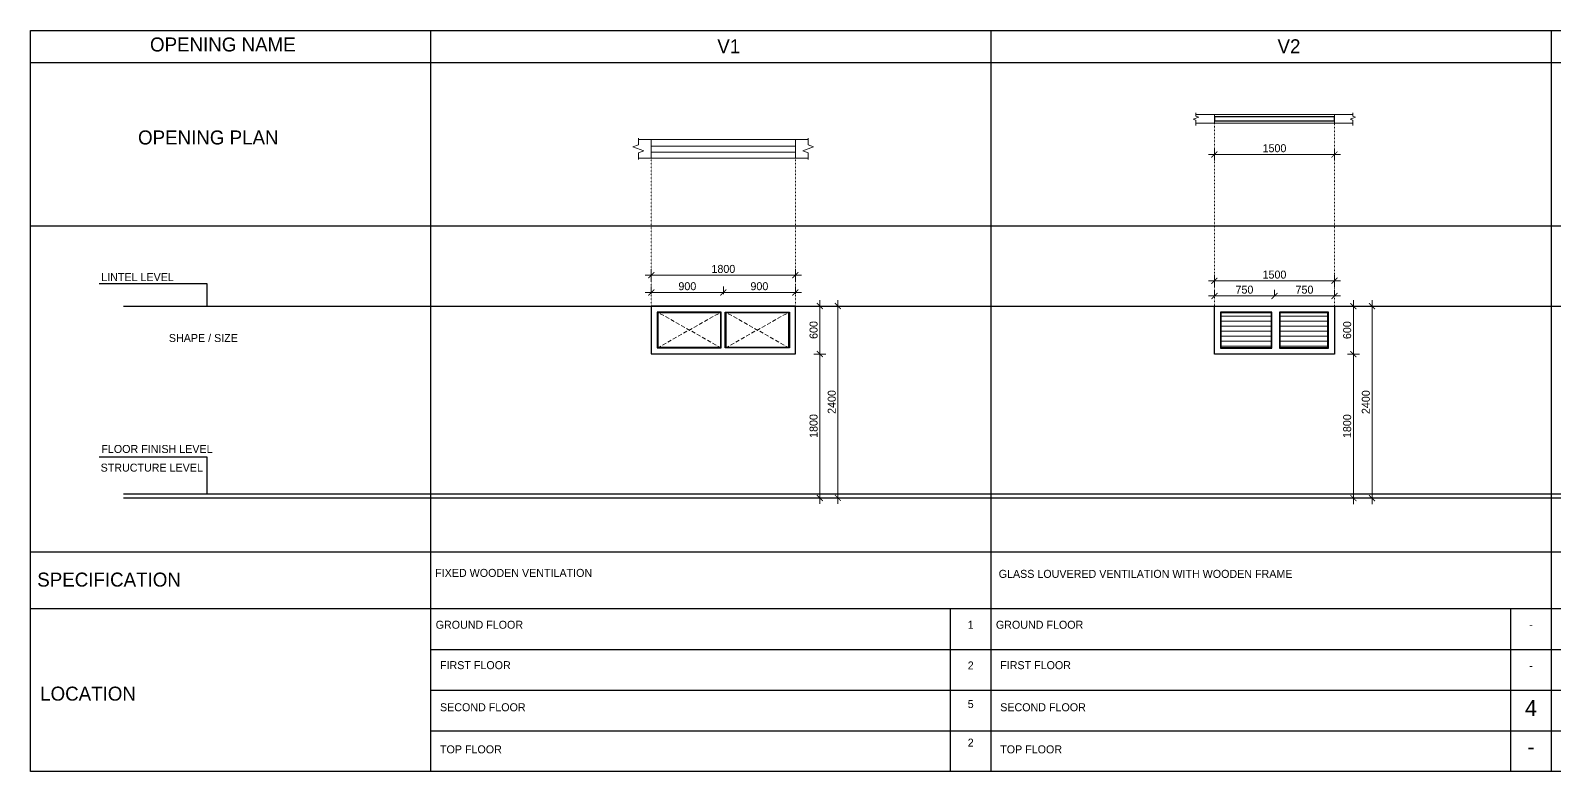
# Model space of a CAD drawing. Header units: inches. Extents: x -3071 to 2014935, y -37057 to 549694.
# Drawn here: x 1445748 to 1464790, y 481050 to 490315 of the extents above; entities that cross this region are included whole.
import ezdxf

# ---------------------------------------------------------------- set-up
doc = ezdxf.new("R2010")
doc.units = ezdxf.units.IN
doc.header["$MEASUREMENT"] = 0
for name, pattern in [('DOT', [0.25, 0, -0.25]), ('HIDDEN2', [0.1875, 0.125, -0.0625]), ('TRAZOS1', [0.15, 0.1, -0.05])]:
    doc.linetypes.add(name, pattern=pattern)
for name, color, linetype, lineweight in [('001-Archi- Break Line', 25, 'Continuous', 13), ('001-Archi- door window elevation', 92, 'Continuous', 25), ('001-Archi-Dimension', 200, 'Continuous', 18), ('001-Archi-Elev 3', 212, 'Continuous', 30), ('001-Archi-Elev 4', 246, 'Continuous', 25), ('001-Archi-hatch', 9, 'Continuous', 0), ('001-Archi-sill', 22, 'Continuous', 15), ('001-Archi-Text', 180, 'Continuous', 18), ('002-Archi- Opening', 90, 'Continuous', 25)]:
    doc.layers.add(name, color=color, linetype=linetype, lineweight=lineweight)
doc.styles.add('Archi 100', font='GOTHIC.TTF', dxfattribs={"height": 200})
doc.styles.add('Archi 50', font='GOTHIC.TTF', dxfattribs={"height": 100})
doc.dimstyles.new('Archi 100', dxfattribs={"dimtxt": 200, "dimasz": 150, "dimexe": 150, "dimexo": 300, "dimgap": 50, "dimtad": 1, "dimdec": 0, "dimrnd": 5, "dimzin": 0, "dimdsep": 46, "dimtxsty": 'Archi 100', "dimblk": 'ARCHTICK', "dimcen": 0.09, "dimdle": 150, "dimclrd": 256, "dimclre": 256, "dimclrt": 256, "dimadec": 0, "dimazin": 0, "dimtfac": 1, "dimtdec": 0, "dimtix": 1, "dimtofl": 0, "dimtmove": 0, "dimatfit": 3, "dimfxl": 150, "dimfxlon": 1, "dimtolj": 1, "dimtzin": 0, "dimlwd": -1, "dimlwe": -1, "dimarcsym": 0})
doc.dimstyles.new('Archi 50', dxfattribs={"dimscale": 0.5, "dimtxt": 100, "dimasz": 150, "dimexe": 150, "dimexo": 300, "dimgap": 50, "dimtad": 1, "dimdec": 0, "dimzin": 0, "dimdsep": 46, "dimtxsty": 'Archi 50', "dimblk": 'ARCHTICK', "dimcen": 0.09, "dimdle": 150, "dimclrd": 256, "dimclre": 256, "dimclrt": 256, "dimadec": 0, "dimazin": 0, "dimtfac": 1, "dimtdec": 0, "dimtix": 1, "dimtofl": 0, "dimtmove": 0, "dimatfit": 0, "dimfxl": 150, "dimfxlon": 1, "dimtolj": 1, "dimtzin": 0, "dimlwd": -1, "dimlwe": -1, "dimarcsym": 0})

# ---------------------------------------------------------------- blocks, each defined once
blk = doc.blocks.new('_ArchTick')
at = {"color": 0, "linetype": 'ByBlock', "const_width": 0.15}
blk.add_lwpolyline([(-0.5, -0.5), (0.5, 0.5)], dxfattribs=at)
blk = doc.blocks.new('*D1605')
at = {"layer": '001-Archi-Dimension', "transparency": 16777216}
for p, q in [((1453430, 487040), (1454480, 487040)), ((1453505, 487020), (1453505, 487115)), ((1454405, 487020), (1454405, 487115))]:
    blk.add_line(p, q, dxfattribs=at)
at = {"layer": 'Defpoints', "color": 0, "transparency": 16777216}
for p in [(1454405, 487040), (1453505, 486870), (1454405, 486870)]:
    blk.add_point(p, dxfattribs=at)
at = {"layer": '001-Archi-Dimension', "transparency": 16777216, "xscale": 75, "yscale": 75, "zscale": 75, "rotation": 180}
blk.add_blockref('_ArchTick', (1453505, 487040), dxfattribs=at)
at = {"layer": '001-Archi-Dimension', "transparency": 16777216, "xscale": 75, "yscale": 75, "zscale": 75}
blk.add_blockref('_ArchTick', (1454405, 487040), dxfattribs=at)
at = {"layer": '001-Archi-Dimension', "transparency": 16777216, "insert": (1453955, 487117), "char_height": 100, "attachment_point": 5, "style": 'Archi 50'}
blk.add_mtext('\\A1;900', dxfattribs=at)
blk = doc.blocks.new('*D1606')
at = {"layer": '001-Archi-Dimension', "transparency": 16777216}
for p, q in [((1454330, 487040), (1455380, 487040)), ((1454405, 487020), (1454405, 487115)), ((1455305, 487020), (1455305, 487115))]:
    blk.add_line(p, q, dxfattribs=at)
at = {"layer": 'Defpoints', "color": 0, "transparency": 16777216}
for p in [(1455305, 487040), (1454405, 486870), (1455305, 486870)]:
    blk.add_point(p, dxfattribs=at)
at = {"layer": '001-Archi-Dimension', "transparency": 16777216, "xscale": 75, "yscale": 75, "zscale": 75, "rotation": 180}
blk.add_blockref('_ArchTick', (1454405, 487040), dxfattribs=at)
at = {"layer": '001-Archi-Dimension', "transparency": 16777216, "xscale": 75, "yscale": 75, "zscale": 75}
blk.add_blockref('_ArchTick', (1455305, 487040), dxfattribs=at)
at = {"layer": '001-Archi-Dimension', "transparency": 16777216, "insert": (1454855, 487117), "char_height": 100, "attachment_point": 5, "style": 'Archi 50'}
blk.add_mtext('\\A1;900', dxfattribs=at)
blk = doc.blocks.new('*D1607')
at = {"layer": '001-Archi-Dimension', "transparency": 16777216}
for p, q in [((1453505, 487180), (1453505, 487330)), ((1455305, 487180), (1455305, 487330)), ((1453430, 487255), (1455380, 487255))]:
    blk.add_line(p, q, dxfattribs=at)
at = {"layer": 'Defpoints', "color": 0, "transparency": 16777216}
for p in [(1455305, 487255), (1453505, 486870), (1455305, 486870)]:
    blk.add_point(p, dxfattribs=at)
at = {"layer": '001-Archi-Dimension', "transparency": 16777216, "xscale": 75, "yscale": 75, "zscale": 75, "rotation": 180}
blk.add_blockref('_ArchTick', (1453505, 487255), dxfattribs=at)
at = {"layer": '001-Archi-Dimension', "transparency": 16777216, "xscale": 75, "yscale": 75, "zscale": 75}
blk.add_blockref('_ArchTick', (1455305, 487255), dxfattribs=at)
at = {"layer": '001-Archi-Dimension', "transparency": 16777216, "insert": (1454405, 487333), "char_height": 100, "attachment_point": 5, "style": 'Archi 50'}
blk.add_mtext('\\A1;1800', dxfattribs=at)
blk = doc.blocks.new('*D1608')
at = {"layer": '001-Archi-Dimension', "transparency": 16777216}
for p, q in [((1455536, 486270), (1455686, 486270)), ((1455611, 484395), (1455611, 486345)), ((1455536, 484470), (1455686, 484470))]:
    blk.add_line(p, q, dxfattribs=at)
at = {"layer": 'Defpoints', "color": 0, "transparency": 16777216}
for p in [(1455305, 486270), (1455611, 486270), (1455305, 484470)]:
    blk.add_point(p, dxfattribs=at)
at = {"layer": '001-Archi-Dimension', "transparency": 16777216, "xscale": 75, "yscale": 75, "zscale": 75}
for p, rotation in [((1455611, 486270), 90), ((1455611, 484470), 270)]:
    blk.add_blockref('_ArchTick', p, dxfattribs=dict(at, rotation=rotation))
at = {"layer": '001-Archi-Dimension', "transparency": 16777216, "insert": (1455533, 485370), "char_height": 100, "attachment_point": 5, "rotation": 90, "style": 'Archi 50'}
blk.add_mtext('\\A1;1800', dxfattribs=at)
blk = doc.blocks.new('*D1609')
at = {"layer": '001-Archi-Dimension', "transparency": 16777216}
for p, q in [((1455611, 486195), (1455611, 486945)), ((1455536, 486870), (1455686, 486870)), ((1455536, 486270), (1455686, 486270))]:
    blk.add_line(p, q, dxfattribs=at)
at = {"layer": 'Defpoints', "color": 0, "transparency": 16777216}
for p in [(1455305, 486870), (1455611, 486870), (1455305, 486270)]:
    blk.add_point(p, dxfattribs=at)
at = {"layer": '001-Archi-Dimension', "transparency": 16777216, "xscale": 75, "yscale": 75, "zscale": 75}
for p, rotation in [((1455611, 486870), 90), ((1455611, 486270), 270)]:
    blk.add_blockref('_ArchTick', p, dxfattribs=dict(at, rotation=rotation))
at = {"layer": '001-Archi-Dimension', "transparency": 16777216, "insert": (1455533, 486570), "char_height": 100, "attachment_point": 5, "rotation": 90, "style": 'Archi 50'}
blk.add_mtext('\\A1;600', dxfattribs=at)
blk = doc.blocks.new('*D1561')
at = {"layer": '001-Archi-Dimension', "transparency": 16777216}
for p, q in [((1455837, 486945), (1455837, 484395)), ((1455762, 486870), (1455912, 486870)), ((1455762, 484470), (1455912, 484470))]:
    blk.add_line(p, q, dxfattribs=at)
at = {"layer": 'Defpoints', "color": 0, "transparency": 16777216}
for p in [(1455305, 486870), (1455305, 484470), (1455837, 484470)]:
    blk.add_point(p, dxfattribs=at)
at = {"layer": '001-Archi-Dimension', "transparency": 16777216, "xscale": 75, "yscale": 75, "zscale": 75}
for p, rotation in [((1455837, 486870), 90), ((1455837, 484470), 270)]:
    blk.add_blockref('_ArchTick', p, dxfattribs=dict(at, rotation=rotation))
at = {"layer": '001-Archi-Dimension', "transparency": 16777216, "insert": (1455760, 485670), "char_height": 100, "attachment_point": 5, "rotation": 90, "style": 'Archi 50'}
blk.add_mtext('\\A1;2400', dxfattribs=at)
blk = doc.blocks.new('*D1619')
at = {"layer": '001-Archi-Dimension', "transparency": 16777216}
for p, q in [((1460541, 488839), (1460541, 488689)), ((1462041, 488839), (1462041, 488689)), ((1460466, 488764), (1462116, 488764))]:
    blk.add_line(p, q, dxfattribs=at)
at = {"layer": 'Defpoints', "color": 0, "transparency": 16777216}
for p in [(1460541, 489155), (1462041, 489155), (1462041, 488764)]:
    blk.add_point(p, dxfattribs=at)
at = {"layer": '001-Archi-Dimension', "transparency": 16777216, "xscale": 75, "yscale": 75, "zscale": 75, "rotation": 180}
blk.add_blockref('_ArchTick', (1460541, 488764), dxfattribs=at)
at = {"layer": '001-Archi-Dimension', "transparency": 16777216, "xscale": 75, "yscale": 75, "zscale": 75}
blk.add_blockref('_ArchTick', (1462041, 488764), dxfattribs=at)
at = {"layer": '001-Archi-Dimension', "transparency": 16777216, "insert": (1461291, 488842), "char_height": 100, "attachment_point": 5, "style": 'Archi 50'}
blk.add_mtext('\\A1;1500', dxfattribs=at)
blk = doc.blocks.new('*D1620')
at = {"layer": '001-Archi-Dimension', "transparency": 16777216}
for p, q in [((1460466, 486996), (1461366, 486996)), ((1460541, 486996), (1460541, 487071)), ((1461291, 486996), (1461291, 487071))]:
    blk.add_line(p, q, dxfattribs=at)
at = {"layer": 'Defpoints', "color": 0, "transparency": 16777216}
for p in [(1461291, 486996), (1460541, 486868), (1461291, 486868)]:
    blk.add_point(p, dxfattribs=at)
at = {"layer": '001-Archi-Dimension', "transparency": 16777216, "xscale": 75, "yscale": 75, "zscale": 75, "rotation": 180}
blk.add_blockref('_ArchTick', (1460541, 486996), dxfattribs=at)
at = {"layer": '001-Archi-Dimension', "transparency": 16777216, "xscale": 75, "yscale": 75, "zscale": 75}
blk.add_blockref('_ArchTick', (1461291, 486996), dxfattribs=at)
at = {"layer": '001-Archi-Dimension', "transparency": 16777216, "insert": (1460916, 487074), "char_height": 100, "attachment_point": 5, "style": 'Archi 50'}
blk.add_mtext('\\A1;750', dxfattribs=at)
blk = doc.blocks.new('*D1621')
at = {"layer": '001-Archi-Dimension', "transparency": 16777216}
for p, q in [((1461216, 486996), (1462116, 486996)), ((1461291, 486996), (1461291, 487071)), ((1462041, 486996), (1462041, 487071))]:
    blk.add_line(p, q, dxfattribs=at)
at = {"layer": 'Defpoints', "color": 0, "transparency": 16777216}
for p in [(1462041, 486996), (1461291, 486868), (1462041, 486868)]:
    blk.add_point(p, dxfattribs=at)
at = {"layer": '001-Archi-Dimension', "transparency": 16777216, "xscale": 75, "yscale": 75, "zscale": 75}
for p, rotation in [((1461291, 486996), 180.0000529356336), ((1462041, 486996), 5.293563359425165e-05)]:
    blk.add_blockref('_ArchTick', p, dxfattribs=dict(at, rotation=rotation))
at = {"layer": '001-Archi-Dimension', "transparency": 16777216, "insert": (1461666, 487074), "char_height": 100, "attachment_point": 5, "rotation": 0.0001, "style": 'Archi 50'}
blk.add_mtext('\\A1;750', dxfattribs=at)
blk = doc.blocks.new('*D1569')
at = {"layer": '001-Archi-Dimension', "transparency": 16777216}
for p, q in [((1462278, 486943), (1462278, 486193)), ((1462203, 486868), (1462353, 486868)), ((1462203, 486268), (1462353, 486268))]:
    blk.add_line(p, q, dxfattribs=at)
at = {"layer": 'Defpoints', "color": 0, "transparency": 16777216}
for p in [(1462041, 486868), (1462041, 486268), (1462278, 486268)]:
    blk.add_point(p, dxfattribs=at)
at = {"layer": '001-Archi-Dimension', "transparency": 16777216, "xscale": 75, "yscale": 75, "zscale": 75}
for p, rotation in [((1462278, 486868), 90), ((1462278, 486268), 270)]:
    blk.add_blockref('_ArchTick', p, dxfattribs=dict(at, rotation=rotation))
at = {"layer": '001-Archi-Dimension', "transparency": 16777216, "insert": (1462200, 486568), "char_height": 100, "attachment_point": 5, "rotation": 90, "style": 'Archi 50'}
blk.add_mtext('\\A1;600', dxfattribs=at)
blk = doc.blocks.new('*D1570')
at = {"layer": '001-Archi-Dimension', "transparency": 16777216}
for p, q in [((1460466, 487185), (1462116, 487185)), ((1460541, 487110), (1460541, 487260)), ((1462041, 487110), (1462041, 487260))]:
    blk.add_line(p, q, dxfattribs=at)
at = {"layer": 'Defpoints', "color": 0, "transparency": 16777216}
for p in [(1462041, 487185), (1460541, 486868), (1462041, 486868)]:
    blk.add_point(p, dxfattribs=at)
at = {"layer": '001-Archi-Dimension', "transparency": 16777216, "xscale": 75, "yscale": 75, "zscale": 75, "rotation": 180}
blk.add_blockref('_ArchTick', (1460541, 487185), dxfattribs=at)
at = {"layer": '001-Archi-Dimension', "transparency": 16777216, "xscale": 75, "yscale": 75, "zscale": 75}
blk.add_blockref('_ArchTick', (1462041, 487185), dxfattribs=at)
at = {"layer": '001-Archi-Dimension', "transparency": 16777216, "insert": (1461291, 487262), "char_height": 100, "attachment_point": 5, "style": 'Archi 50'}
blk.add_mtext('\\A1;1500', dxfattribs=at)
blk = doc.blocks.new('*D1571')
at = {"layer": '001-Archi-Dimension', "transparency": 16777216}
for p, q in [((1462203, 486268), (1462353, 486268)), ((1462278, 486343), (1462278, 484393)), ((1462203, 484468), (1462353, 484468))]:
    blk.add_line(p, q, dxfattribs=at)
at = {"layer": 'Defpoints', "color": 0, "transparency": 16777216}
for p in [(1462041, 486268), (1462041, 484468), (1462278, 484468)]:
    blk.add_point(p, dxfattribs=at)
at = {"layer": '001-Archi-Dimension', "transparency": 16777216, "xscale": 75, "yscale": 75, "zscale": 75}
for p, rotation in [((1462278, 486268), 90), ((1462278, 484468), 270)]:
    blk.add_blockref('_ArchTick', p, dxfattribs=dict(at, rotation=rotation))
at = {"layer": '001-Archi-Dimension', "transparency": 16777216, "insert": (1462200, 485368), "char_height": 100, "attachment_point": 5, "rotation": 90, "style": 'Archi 50'}
blk.add_mtext('\\A1;1800', dxfattribs=at)
blk = doc.blocks.new('*D1572')
at = {"layer": '001-Archi-Dimension', "transparency": 16777216}
for p, q in [((1462511, 486943), (1462511, 484393)), ((1462436, 486868), (1462586, 486868)), ((1462436, 484468), (1462586, 484468))]:
    blk.add_line(p, q, dxfattribs=at)
at = {"layer": 'Defpoints', "color": 0, "transparency": 16777216}
for p in [(1462041, 486868), (1462041, 484468), (1462511, 484468)]:
    blk.add_point(p, dxfattribs=at)
at = {"layer": '001-Archi-Dimension', "transparency": 16777216, "xscale": 75, "yscale": 75, "zscale": 75}
for p, rotation in [((1462511, 486868), 90), ((1462511, 484468), 270)]:
    blk.add_blockref('_ArchTick', p, dxfattribs=dict(at, rotation=rotation))
at = {"layer": '001-Archi-Dimension', "transparency": 16777216, "insert": (1462433, 485668), "char_height": 100, "attachment_point": 5, "rotation": 90, "style": 'Archi 50'}
blk.add_mtext('\\A1;2400', dxfattribs=at)

msp = doc.modelspace()

# ---------------------------------------------------------------- hatches: boundary and pattern name
at = {"layer": '001-Archi-hatch'}
h = msp.add_hatch(dxfattribs=at)
h.set_pattern_fill('ANSI31', color=256, scale=500, angle=135)
h.set_pattern_definition([(180, (1129396.286, 388993.17), (-1e-14, -62.5), [])])
h.paths.add_polyline_path([(1461249.08, 486782.87), (1460625.59, 486782.87), (1460625.59, 486352.87), (1461249.08, 486352.87)])
h = msp.add_hatch(dxfattribs=at)
h.set_pattern_fill('ANSI31', color=256, scale=500, angle=135)
h.set_pattern_definition([(180, (1129896.286, 388993.17), (-1e-14, -62.5), [])])
h.paths.add_polyline_path([(1461955.59, 486782.87), (1461363.54, 486782.87), (1461363.54, 486352.87), (1461955.59, 486352.87)])

# ---------------------------------------------------------------- linework, layer by layer
at = {"layer": '001-Archi- Break Line', "linetype": 'Continuous'}
for points in [[(1460310.29, 489285.49), (1460310.29, 489244.24), (1460344.63, 489231.74), (1460275.94, 489206.74), (1460310.29, 489194.24), (1460310.29, 489127.84)], [(1462270.89, 489285.49), (1462270.89, 489244.24), (1462305.23, 489231.74), (1462236.54, 489206.74), (1462270.89, 489194.24), (1462270.89, 489127.84)], [(1453344.57, 488967.09), (1453344.57, 488884.59), (1453275.88, 488859.59), (1453413.25, 488809.59), (1453344.57, 488784.59), (1453344.57, 488702.09)], [(1455464.67, 488967.09), (1455464.67, 488884.59), (1455533.36, 488859.59), (1455395.99, 488809.59), (1455464.67, 488784.59), (1455464.67, 488702.09)]]:
    msp.add_lwpolyline(points, dxfattribs=at)
at = {"layer": '001-Archi- door window elevation'}
for points in [[(1453504.62, 486270.1), (1455304.62, 486270.1), (1455304.62, 486870.1), (1453504.62, 486870.1)], [(1453579.62, 486345.1), (1454379.62, 486345.1), (1454379.62, 486795.1), (1453579.62, 486795.1)], [(1454429.62, 486795.1), (1455229.62, 486795.1), (1455229.62, 486345.1), (1454429.62, 486345.1)], [(1460540.59, 486867.87), (1462040.59, 486867.87), (1462040.59, 486267.87), (1460540.59, 486267.87)], [(1461259.08, 486792.87), (1460615.59, 486792.87), (1460615.59, 486342.87), (1461259.08, 486342.87)], [(1461965.59, 486792.87), (1461353.54, 486792.87), (1461353.54, 486342.87), (1461965.59, 486342.87)]]:
    msp.add_lwpolyline(points, close=True, dxfattribs=at)
at = {"layer": '001-Archi-Elev 3'}
for p, q in [((1450747.51, 490314.8), (1450747.51, 481050.14)), ((1457747.51, 490314.8), (1457747.51, 481050.14)), ((1464747.51, 490314.8), (1464747.51, 481050.14)), ((1445747.51, 489914.8), (1485747.51, 489914.8)), ((1445747.51, 487874.39), (1485747.51, 487874.39)), ((1445747.51, 483797.84), (1485747.51, 483797.84)), ((1445747.51, 483086.95), (1485747.51, 483086.95)), ((1450747.51, 482577.75), (1485747.51, 482577.75)), ((1450747.51, 482068.55), (1485747.51, 482068.55)), ((1450747.51, 481559.34), (1485747.51, 481559.34))]:
    msp.add_line(p, q, dxfattribs=at)
for points in [[(1445747.51, 481050.14), (1445747.51, 490314.8), (1485747.51, 490314.8), (1485747.51, 481050.14), (1445747.51, 481050.14)], [(1457238.31, 483086.95), (1457238.31, 481050.14)], [(1464238.31, 483086.95), (1464238.31, 481050.14)]]:
    msp.add_lwpolyline(points, dxfattribs=at)
at = {"layer": '001-Archi-Elev 4', "ltscale": 1000}
for p, q in [((1446908.69, 486870.1), (1485747.51, 486870.1)), ((1446908.69, 484470.1), (1485747.51, 484470.1))]:
    msp.add_line(p, q, dxfattribs=at)
at = {"layer": '001-Archi-Elev 4', "ltscale": 0.2}
msp.add_line((1446908.69, 484520.1), (1485747.51, 484520.1), dxfattribs=at)
at = {"layer": '001-Archi-hatch', "linetype": 'DOT'}
for p, q in [((1460540.59, 486867.87), (1460540.59, 489154.86)), ((1462040.59, 486869.01), (1462040.59, 489156)), ((1453504.62, 486870.1), (1453504.62, 488949.59)), ((1453504.62, 486870.1), (1453504.62, 488949.59)), ((1455304.62, 486870.1), (1455304.62, 488949.59)), ((1455304.62, 486870.1), (1455304.62, 488949.59))]:
    msp.add_line(p, q, dxfattribs=at)
at = {"layer": '001-Archi-hatch', "linetype": 'TRAZOS1', "ltscale": 500}
for p, q in [((1453579.62, 486345.1), (1454379.62, 486795.1)), ((1454379.62, 486345.1), (1453579.62, 486795.1)), ((1454429.62, 486345.1), (1455229.62, 486795.1)), ((1455229.62, 486345.1), (1454429.62, 486795.1))]:
    msp.add_line(p, q, dxfattribs=at)
at = {"layer": '001-Archi-hatch'}
for points in [[(1460310.29, 489264.86), (1460540.59, 489264.86), (1460540.59, 489154.86), (1460310.21, 489154.86)], [(1462270.89, 489264.86), (1462040.59, 489264.86), (1462040.59, 489154.86), (1462270.96, 489154.86)], [(1453344.57, 488719.59), (1453504.62, 488719.59), (1453504.62, 488949.59), (1453344.57, 488949.59)], [(1455464.67, 488719.59), (1455304.62, 488719.59), (1455304.62, 488949.59), (1455464.67, 488949.59)]]:
    msp.add_lwpolyline(points, dxfattribs=at)
for points in [[(1453589.62, 486355.1), (1454369.62, 486355.1), (1454369.62, 486785.1), (1453589.62, 486785.1)], [(1454439.62, 486785.1), (1455219.62, 486785.1), (1455219.62, 486355.1), (1454439.62, 486355.1)], [(1461249.08, 486782.87), (1460625.59, 486782.87), (1460625.59, 486352.87), (1461249.08, 486352.87)], [(1461955.59, 486782.87), (1461363.54, 486782.87), (1461363.54, 486352.87), (1461955.59, 486352.87)]]:
    msp.add_lwpolyline(points, close=True, dxfattribs=at)
at = {"layer": '001-Archi-sill'}
for points in [[(1460540.59, 489264.86), (1462040.59, 489266), (1462040.59, 489156), (1460540.59, 489154.86)], [(1453504.62, 488949.59), (1453504.62, 488719.59), (1455304.62, 488719.59), (1455304.62, 488949.59)]]:
    msp.add_lwpolyline(points, close=True, dxfattribs=at)
at = {"layer": '002-Archi- Opening'}
msp.add_lwpolyline([(1460540.59, 489183.73), (1462040.59, 489184.86), (1462040.59, 489234.86), (1460540.59, 489233.73), (1460540.59, 489183.73)], dxfattribs=at)
at = {"layer": '002-Archi- Opening', "linetype": 'HIDDEN2', "lineweight": 9}
msp.add_lwpolyline([(1455304.62, 488867.09), (1453504.62, 488867.09), (1453504.62, 488792.09), (1455304.62, 488792.09), (1455304.62, 488867.09)], dxfattribs=at)

# ---------------------------------------------------------------- texts
at = {"layer": '001-Archi-Text', "attachment_point": 1}
for s, width, insert, char_height, style in [('\\pxqc;OPENING NAME', 2228.7844, (1447036.73, 490227.05), 175, 'Archi 100'), ('\\pxqc;V1', 795.4141, (1454074.74, 490204.63), 175, 'Archi 100'), ('\\pxqc;V2', 795.4141, (1461074.74, 490204.63), 175, 'Archi 100'), ('OPENING PLAN', 4127.1334, (1447091.51, 489064.61), 175, 'Archi 100'), ('LINTEL LEVEL', 3098.08, (1446631.95, 487281.31), 100, 'Archi 50'), ('\\pxqc;SHAPE / SIZE', 1657.1414, (1447079.04, 486519.98), 100, 'Archi 100'), ('FLOOR FINISH LEVEL', 3098.08, (1446633.18, 485132.83), 100, 'Archi 50'), ('STRUCTURE LEVEL', 2326.8031, (1446623.91, 484899.35), 100, 'Archi 50'), ('SPECIFICATION', 2040.8582, (1445832.25, 483537.23), 175, 'Archi 100'), ('\\pxql,t12;FIXED WOODEN VENTILATION  ', 6910.6977, (1450804.15, 483583.35), 100, 'Archi 100'), ('GLASS LOUVERED VENTILATION WITH WOODEN FRAME ', 6910.6977, (1457845.46, 483571.33), 100, 'Archi 100'), ('GROUND FLOOR', 2902.3558, (1450810.36, 482935.2), 100, 'Archi 100'), ('\\pxqc;1', 388.6958, (1457301.16, 482935.2), 100, 'Archi 100'), ('GROUND FLOOR', 2902.3558, (1457810.36, 482935.2), 100, 'Archi 100'), ('\\pxqc;-', 388.6958, (1464301.16, 482935.2), 100, 'Archi 100'), ('FIRST FLOOR', 1652.6819, (1450864.33, 482430.11), 100, 'Archi 100'), ('\\pxqc;2', 388.6958, (1457301.16, 482426), 100, 'Archi 100'), ('FIRST FLOOR', 1652.6819, (1457864.33, 482430.11), 100, 'Archi 100'), ('\\pxqc;-', 388.6958, (1464301.16, 482426), 100, 'Archi 100'), ('LOCATION', 2040.8582, (1445868.51, 482111.54), 175, 'Archi 100'), ('SECOND FLOOR', 1652.6819, (1450864.33, 481903.79), 100, 'Archi 100'), ('\\pxqc;5', 388.6958, (1457301.16, 481943.82), 100, 'Archi 100'), ('SECOND FLOOR', 1652.6819, (1457864.33, 481903.79), 100, 'Archi 100'), ('\\pxqc;4', 388.6958, (1464301.16, 481943.82), 200, 'Archi 100'), ('\\pxqc;2', 388.6958, (1457301.16, 481461.64), 100, 'Archi 100'), ('TOP FLOOR', 1652.6819, (1450864.33, 481377.48), 100, 'Archi 100'), ('TOP FLOOR', 1652.6819, (1457864.33, 481377.48), 100, 'Archi 100'), ('\\pxqc;-', 388.6958, (1464301.16, 481461.64), 200, 'Archi 100')]:
    msp.add_mtext_dynamic_manual_height_columns(s, width=width, gutter_width=12.5, heights=[0], dxfattribs=dict(at, insert=insert, char_height=char_height, style=style))

# ---------------------------------------------------------------- dimensions: what is measured, and where the dimension line sits
at = {"layer": '001-Archi-Dimension'}
for p1, p2, distance, picture, middle in [((1460540.59, 489154.86), (1462040.59, 489154.86), -390.5, '*D1619', (1461290.59, 488841.88)), ((1453504.62, 486870.1), (1455304.62, 486870.1), 385, '*D1607', (1454404.62, 487332.61)), ((1460540.59, 486867.87), (1462040.59, 486867.87), 316.74, '*D1570', (1461290.59, 487262.13)), ((1453504.62, 486870.1), (1454404.62, 486870.1), 169.73, '*D1605', (1453954.62, 487117.34)), ((1460540.59, 486867.87), (1461290.59, 486867.87), 128.28, '*D1620', (1460915.59, 487073.67)), ((1455304.62, 486870.1), (1455304.62, 484470.1), 532.71, '*D1561', (1455759.81, 485670.1)), ((1462040.59, 486867.87), (1462040.59, 486267.87), 237.1, '*D1569', (1462200.18, 486567.87)), ((1455304.62, 484470.1), (1455304.62, 486270.1), -306.35, '*D1608', (1455533.45, 485370.1))]:
    dim = msp.add_aligned_dim(p1=p1, p2=p2, distance=distance, dimstyle='Archi 50', dxfattribs=at)
    dim.commit()
    dim.dimension.update_dxf_attribs({"geometry": picture, "text_midpoint": middle})
for base, p1, p2, angle, picture, middle in [((1455304.62, 487039.83), (1454404.62, 486870.1), (1455304.62, 486870.1), 180, '*D1606', (1454854.62, 487117.34)), ((1462040.59, 486996.15), (1461290.59, 486867.87), (1462040.59, 486867.87), 180.000053, '*D1621', (1461665.59, 487073.67)), ((1455610.96, 486870.1), (1455304.62, 486270.1), (1455304.62, 486870.1), 270, '*D1609', (1455533.45, 486570.1))]:
    dim = msp.add_linear_dim(base=base, p1=p1, p2=p2, angle=angle, dimstyle='Archi 50', override={"dimtmove": 1}, dxfattribs=at)
    dim.commit()
    dim.dimension.update_dxf_attribs({"geometry": picture, "text_midpoint": middle})
at = {"layer": '001-Archi-Dimension', "color": 2}
for p1, distance, picture, middle in [((1462040.59, 486867.87), 470.08, '*D1572', (1462433.15, 485667.87)), ((1462040.59, 486267.87), 237.1, '*D1571', (1462200.18, 485367.87))]:
    dim = msp.add_aligned_dim(p1=p1, p2=(1462040.59, 484467.87), distance=distance, dimstyle='Archi 50', dxfattribs=at)
    dim.commit()
    dim.dimension.update_dxf_attribs({"geometry": picture, "text_midpoint": middle})

# ---------------------------------------------------------------- leaders
for points in [[(1447955.01, 486870.1), (1447955.01, 487148.54), (1446603.94, 487148.54)], [(1447955.01, 484520.1), (1447955.01, 484980.56), (1446603.94, 484980.56)]]:
    msp.add_leader(points, dimstyle='Archi 100', override={"dimasz": 50})

doc.saveas('drawing.dxf')
